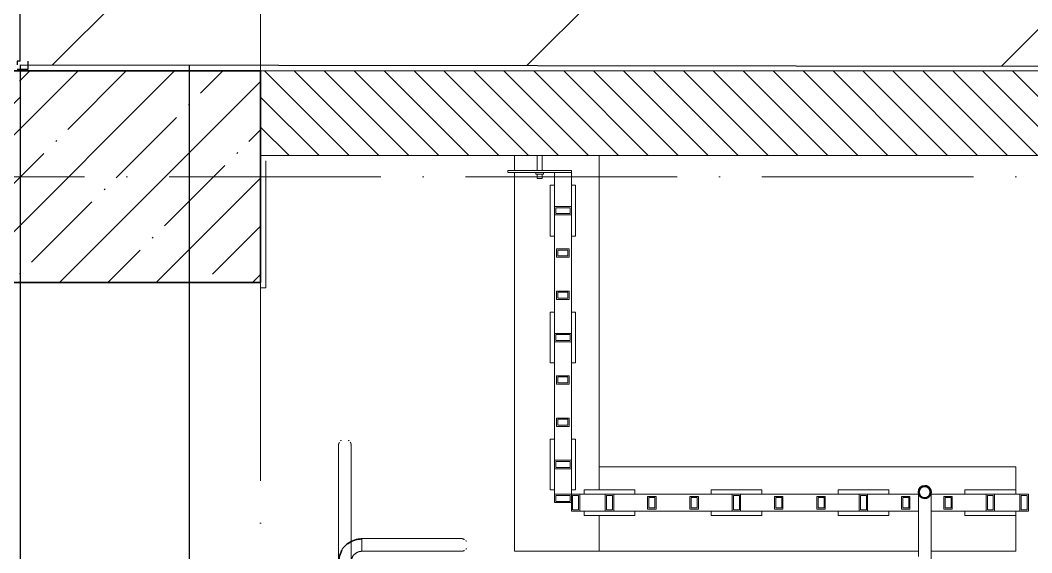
# Model space of a CAD drawing. Header units: millimetres. Extents: x -17017 to 628417, y -109036 to 199237.
# Drawn here: x 6162 to 8552, y -91104 to -89845 of the extents above; entities that cross this region are included whole.
import ezdxf

# ---------------------------------------------------------------- set-up
doc = ezdxf.new("R2010")
doc.units = ezdxf.units.MM
doc.linetypes.add('50_200_ШТРИХ_1Т_ш5_п1_п1_', pattern=[700, 500, -100, 0, -100])
for name, color, linetype, lineweight in [('0-1', 7, 'Continuous', 5), ('0-2', 7, 'Continuous', 9), ('Несущие колонны', 7, 'Continuous', 9), ('Несущие колонны-1', 7, 'Continuous', 35), ('Ограждение', 7, 'Continuous', 9), ('Ограждение-3', 7, 'Continuous', 35), ('Оси-2', 7, '50_200_ШТРИХ_1Т_ш5_п1_п1_', 9), ('Стены', 7, 'Continuous', 9), ('Стены-1', 7, 'Continuous', 13), ('стяжа', 7, 'Continuous', 30), ('Штриховка разреза-1', 7, 'Continuous', 9)]:
    doc.layers.add(name, color=color, linetype=linetype, lineweight=lineweight)
doc.layers.add('Ограждение-2', color=9, linetype='Continuous', lineweight=9, true_color=0x808080)
doc.layers.get('0-2').off()

# ---------------------------------------------------------------- blocks, each defined once
blk = doc.blocks.new('ось2эт')
at = {"layer": 'Оси-2'}
for p, q in [((6729.9, -108435.9), (6729.9, -54635.1)), ((-12388.8, -90215.3), (18329.9, -90215.3))]:
    blk.add_line(p, q, dxfattribs=at)
blk = doc.blocks.new('BSC_Колонна _Прямоугольная - 500х700-V145-АИ2_02_План отделки стен 2-го этажа _Часть 2_')
at = {"layer": 'Несущие колонны'}
h = blk.add_hatch(dxfattribs=at)
h.set_pattern_fill('FP_145', color=256, style=0, pattern_type=2)
h.set_pattern_definition([(315, (-16000, 16450), (114.0493, 114.0493), []), (315, (-16000, 16335.95), (114.0493, 114.0493), [201.612, -40.322, 3.353, -36.97])])
h.paths.add_polyline_path([(-250, 350), (-250, -350), (250, -350), (250, 350), (201.6, 350)], flags=0)
at = {"layer": 'Несущие колонны-1'}
for p, q in [((250, 350), (-250, 350)), ((-250, 350), (-250, -350)), ((250, -350), (250, 350)), ((-250, -350), (250, -350))]:
    blk.add_line(p, q, dxfattribs=at)
blk = doc.blocks.new('О_Элемент ограждения_Тетива_Труба_ГОСТ 8645-68 - О_Тетива_Труба_ГОСТ 8645-68-34861003-АИ2_02_План отделки стен 2-го этажа _Часть 2_')
at = {"layer": 'Ограждение'}
for p, q in [((0, 20), (280, 20)), ((280, -20), (0, -20))]:
    blk.add_line(p, q, dxfattribs=at)
blk = doc.blocks.new('О_Балясина_Труба_ГОСТ 86453 - О_Балясина_Труба_ГОСТ 8645-68-34861004-АИ2_02_План отделки стен 2-го этажа _Часть 2_')
at = {"layer": 'Ограждение'}
for p, q in [((40, 10), (0, 10)), ((0, 10), (0, -10)), ((3, 7), (37, 7)), ((3, -7), (3, 7)), ((37, 7), (37, -7)), ((40, -10), (40, 10)), ((0, -10), (40, -10)), ((37, -7), (3, -7))]:
    blk.add_line(p, q, dxfattribs=at)
blk = doc.blocks.new('О_Балясина_Труба_ГОСТ 86453 - О_Балясина_Труба_ГОСТ 8645-68-34861002-АИ2_02_План отделки стен 2-го этажа _Часть 2_')
at = {"layer": 'Ограждение'}
for p, q in [((15, 10), (-15, 10)), ((-15, 10), (-15, -10)), ((-12, 7), (12, 7)), ((-12, -7), (-12, 7)), ((12, 7), (12, -7)), ((15, -10), (15, 10)), ((-15, -10), (15, -10)), ((12, -7), (-12, -7))]:
    blk.add_line(p, q, dxfattribs=at)
blk = doc.blocks.new('О_Полоса_Трапеция прямоугольная_Прокат_ГОСТ 1032 - Крепежная пластина-V265-АИ2_02_План отделки стен 2-го этажа _Часть 2_')
at = {"layer": 'Ограждение'}
for p, q in [((0, 30), (0, 20)), ((0, 30), (120, 30)), ((120, 20), (120, 30)), ((0, -20), (0, -30)), ((120, -30), (120, -20)), ((0, -30), (120, -30))]:
    blk.add_line(p, q, dxfattribs=at)
blk = doc.blocks.new('О_Элемент ограждения_Тетива_Труба_ГОСТ 8645-68 - О_Тетива_Труба_ГОСТ 8645-68-34892513-АИ2_02_План отделки стен 2-го этажа _Часть 2_')
at = {"layer": 'Ограждение'}
for p, q in [((0, 20), (80, 20)), ((80, -20), (0, -20))]:
    blk.add_line(p, q, dxfattribs=at)
blk = doc.blocks.new('О_Полоса_Трапеция прямоугольная_Прокат_ГОСТ 1032 - Крепежная пластина-34869228-АИ2_02_План отделки стен 2-го этажа _Часть 2_')
at = {"layer": 'Ограждение'}
for p, q in [((0, 2.5), (0, -2.5)), ((150, 2.5), (0, 2.5)), ((150, -2.5), (150, 2.5)), ((150, -2.5), (0, -2.5))]:
    blk.add_line(p, q, dxfattribs=at)
blk = doc.blocks.new('О_Анкер клиновой4 - Анкер клиновой МКТ В 12-10-25_105-30539848-АИ2_02_План отделки стен 2-го этажа _Часть 2_')
at = {"layer": 'Ограждение'}
for p, q in [((17453.3, 16050), (17453.3, 16015)), ((17465.3, 16015), (17465.3, 16050)), ((17450.3, 16010), (17450.3, 16006)), ((17450.3, 16006), (17451.5, 16006)), ((17468.3, 16006), (17450.3, 16006)), ((17453.3, 16006), (17453.3, 15996)), ((17465.3, 15996), (17453.3, 15996)), ((17465.3, 15996), (17465.3, 16006)), ((17467.1, 16006), (17468.3, 16006)), ((17468.3, 16006), (17468.3, 16010))]:
    blk.add_line(p, q, dxfattribs=at)
blk = doc.blocks.new('О_Элемент ограждения_Тетива_Труба_ГОСТ 8645-68 - О_Тетива_Труба_ГОСТ 8645-68-34861007-АИ2_02_План отделки стен 2-го этажа _Часть 2_')
at = {"layer": 'Ограждение'}
for p, q in [((0, 20), (60, 20)), ((60, -20), (0, -20))]:
    blk.add_line(p, q, dxfattribs=at)
blk = doc.blocks.new('О_Балясина_Труба_ГОСТ 86453 - О_Балясина_Труба_ГОСТ 8645-68-34861008-АИ2_02_План отделки стен 2-го этажа _Часть 2_')
at = {"layer": 'Ограждение'}
for p, q in [((40, 10), (0, 10)), ((0, 10), (0, -10)), ((3, 7), (37, 7)), ((3, -7), (3, 7)), ((37, 7), (37, -7)), ((40, -10), (40, 10)), ((0, -10), (40, -10)), ((37, -7), (3, -7))]:
    blk.add_line(p, q, dxfattribs=at)
blk = doc.blocks.new('О_Элемент ограждения_Тетива_Труба_ГОСТ 8645-68 - О_Тетива_Труба_ГОСТ 8645-68-V266-АИ2_02_План отделки стен 2-го этажа _Часть 2_')
at = {"layer": 'Ограждение'}
for p, q in [((0, 20), (121.6, 20)), ((147.7, 20), (280, 20)), ((120, -20), (0, -20)), ((280, -20), (149.6, -20))]:
    blk.add_line(p, q, dxfattribs=at)
blk = doc.blocks.new('О_Элемент ограждения_Тетива_Труба_ГОСТ 8645-68 - О_Тетива_Труба_ГОСТ 8645-68-34882724-АИ2_02_План отделки стен 2-го этажа _Часть 2_')
at = {"layer": 'Ограждение'}
for p, q in [((0, 20), (60, 20)), ((60, -20), (0, -20))]:
    blk.add_line(p, q, dxfattribs=at)
blk = doc.blocks.new('О_Элемент поручня_Площадочный_Двухуровневый_ГОСТ 87322 - О_Элемент поручня_Площадочный_Двухуровневый_ГОСТ 8732-78-35166530-АИ2_02_План отделки стен 2-го этажа _Часть 2_')
at = {"layer": 'Ограждение'}
for p, q in [((280, 40), (0, 40)), ((0, 25), (0, 40)), ((0, 10), (0, 25)), ((0, 10), (280, 10))]:
    blk.add_line(p, q, dxfattribs=at)
at = {"layer": 'Ограждение', "flags": 128}
for points in [[(280, 40), (282.2, 40), (284.4, 40), (286.6, 40), (288.8, 40), (290.9, 40), (293.1, 40), (295.2, 40), (297.3, 40), (299.4, 40), (301.4, 40), (303.4, 40), (305.4, 40), (307.3, 40), (309.2, 40), (311.1, 40), (312.8, 40), (314.6, 40), (316.3, 40), (317.9, 40), (319.5, 40), (321, 40), (322.4, 40), (323.8, 40), (325.1, 40), (326.3, 40), (327.4, 40), (328.5, 40), (329.5, 40), (330.4, 40), (331.3, 40), (332, 40), (332.7, 40), (333.3, 40), (333.8, 40), (334.2, 40), (334.5, 40), (334.8, 40), (334.9, 40), (335, 40), (335, 40)], [(335, 40), (335, 40), (334.8, 40), (334.6, 40), (334.3, 40), (333.9, 40), (333.4, 40), (332.9, 40), (332.2, 40), (331.5, 40), (330.7, 40), (329.8, 40), (328.8, 40), (327.7, 40), (326.6, 40), (325.4, 40), (324.1, 40), (322.8, 40), (321.3, 40), (319.9, 40), (318.3, 40), (316.7, 40), (315, 40), (313.3, 40), (311.5, 40), (309.7, 40), (307.8, 40), (305.9, 40), (304, 40), (302, 40), (299.9, 40), (297.9, 40), (295.8, 40), (293.6, 40), (291.5, 40), (289.3, 40), (287.2, 40), (285, 40), (282.8, 40), (280.6, 40), (280, 40)], [(335, 40), (335.6, 40), (336.2, 40), (336.8, 39.9), (337.4, 39.8), (338, 39.7), (338.6, 39.6), (339.1, 39.4), (339.7, 39.2), (340.3, 39), (340.8, 38.8), (341.4, 38.6), (341.9, 38.3), (342.5, 38)], [(345.8, 35.5), (346.2, 35), (346.6, 34.6), (346.9, 34.1), (347.3, 33.6)], [(280, 10), (282.2, 10), (284.4, 10), (286.6, 10), (288.8, 10), (290.9, 10), (293.1, 10), (295.2, 10), (297.3, 10), (299.4, 10), (301.4, 10), (303.4, 10), (305.4, 10), (307.3, 10), (309.2, 10), (311.1, 10), (312.8, 10), (314.6, 10), (316.3, 10), (317.9, 10), (319.5, 10), (321, 10), (322.4, 10), (323.8, 10), (325.1, 10), (326.3, 10), (327.4, 10), (328.5, 10), (329.5, 10), (330.4, 10), (331.3, 10), (332, 10), (332.7, 10), (333.3, 10), (333.8, 10), (334.2, 10), (334.5, 10), (334.8, 10), (334.9, 10), (335, 10), (335, 10)], [(335, 10), (335, 10), (334.8, 10), (334.6, 10), (334.3, 10), (333.9, 10), (333.4, 10), (332.9, 10), (332.2, 10), (331.5, 10), (330.7, 10), (329.8, 10), (328.8, 10), (327.7, 10), (326.6, 10), (325.4, 10), (324.1, 10), (322.8, 10), (321.3, 10), (319.9, 10), (318.3, 10), (316.7, 10), (315, 10), (313.3, 10), (311.5, 10), (309.7, 10), (307.8, 10), (305.9, 10), (304, 10), (302, 10), (299.9, 10), (297.9, 10), (295.8, 10), (293.6, 10), (291.5, 10), (289.3, 10), (287.2, 10), (285, 10), (282.8, 10), (280.6, 10)], [(342.6, 12.1), (342.1, 11.8), (341.5, 11.5), (341, 11.2), (340.4, 11), (339.9, 10.8), (339.3, 10.6), (338.7, 10.5), (338.1, 10.3), (337.5, 10.2), (337, 10.1), (336.4, 10.1), (335.8, 10), (335.2, 10), (335, 10)], [(347.4, 16.5), (347, 16), (346.7, 15.6), (346.3, 15.1), (345.9, 14.7)]]:
    blk.add_lwpolyline(points, dxfattribs=at)
blk = doc.blocks.new('О_Элемент поручня_Площадочный_Двухуровневый_ГОСТ 87322 - О_Элемент поручня_Площадочный_Двухуровневый_ГОСТ 8732-78-35172055-АИ2_02_План отделки стен 2-го этажа _Часть 2_')
at = {"layer": 'Ограждение-2'}
h = blk.add_hatch(color=256, dxfattribs=at)
h.paths.add_polyline_path([(210, -25), (214.4, -35.6), (225, -40), (235.6, -35.6), (240, -25), (235.6, -14.4), (225, -10), (214.4, -14.4)], flags=0)
h.paths.add_polyline_path([(211.5, -25), (215.5, -15.5), (225, -11.5), (234.5, -15.5), (238.5, -25), (234.5, -34.5), (225, -38.5), (215.5, -34.5)], flags=0)
at = {"layer": 'Ограждение'}
for p, q in [((170, -10), (73, -10)), ((48.9, -40), (170, -40))]:
    blk.add_line(p, q, dxfattribs=at)
at = {"layer": 'Ограждение', "flags": 128}
for points in [[(170, -10), (172.2, -10), (174.4, -10), (176.6, -10), (178.8, -10), (180.9, -10), (183.1, -10), (185.2, -10), (187.3, -10), (189.4, -10), (191.4, -10), (193.4, -10), (195.4, -10), (197.3, -10), (199.2, -10), (201.1, -10), (202.8, -10), (204.6, -10), (206.3, -10), (207.9, -10), (209.5, -10), (211, -10), (212.4, -10), (213.8, -10), (215.1, -10), (216.3, -10), (217.4, -10), (218.5, -10), (219.5, -10), (220.4, -10), (221.3, -10), (222, -10), (222.7, -10), (223.3, -10), (223.8, -10), (224.2, -10), (224.5, -10), (224.8, -10), (224.9, -10), (225, -10)], [(224.5, -11.5), (223.9, -11.5), (223.4, -11.6), (222.8, -11.7), (222.3, -11.8), (221.8, -11.9), (221.3, -12), (220.8, -12.2), (220.2, -12.4)], [(225.6, -10), (226.2, -10), (226.8, -10.1), (227.4, -10.2), (228, -10.3), (228.6, -10.4), (229.1, -10.6), (229.7, -10.8), (230.3, -11), (230.8, -11.2), (231.4, -11.4), (231.9, -11.7), (232.5, -12), (233, -12.3), (233.5, -12.6), (234, -13), (234.4, -13.3), (234.9, -13.7), (235.3, -14.1)], [(235.8, -14.5), (236.2, -15), (236.6, -15.4), (236.9, -15.9), (237.3, -16.4), (237.6, -16.9), (237.9, -17.4), (238.2, -17.9), (238.5, -18.5), (238.8, -19), (239, -19.6), (239.2, -20.1), (239.4, -20.7), (239.5, -21.3), (239.7, -21.9), (239.8, -22.5), (239.9, -23), (239.9, -23.6), (240, -24.2), (240, -24.8)], [(225, -40), (224.8, -40), (224.6, -40), (224.3, -40), (223.9, -40), (223.4, -40), (222.9, -40), (222.2, -40), (221.5, -40), (220.7, -40), (219.8, -40), (218.8, -40), (217.7, -40), (216.6, -40), (215.4, -40), (214.1, -40), (212.8, -40), (211.3, -40), (209.9, -40), (208.3, -40), (206.7, -40), (205, -40), (203.3, -40), (201.5, -40), (199.7, -40), (197.8, -40), (195.9, -40), (194, -40), (192, -40), (189.9, -40), (187.9, -40), (185.8, -40), (183.6, -40), (181.5, -40), (179.3, -40), (177.2, -40), (175, -40), (172.8, -40), (170.6, -40), (170, -40)], [(220.1, -37.6), (220.6, -37.8), (221.1, -37.9), (221.6, -38.1), (222.2, -38.2), (222.7, -38.3), (223.2, -38.4), (223.8, -38.4), (224.3, -38.5), (224.9, -38.5)], [(235.5, -35.8), (235, -36.2), (234.6, -36.6), (234.1, -36.9), (233.6, -37.3), (233.1, -37.6), (232.6, -37.9), (232.1, -38.2), (231.5, -38.5), (231, -38.8), (230.4, -39), (229.9, -39.2), (229.3, -39.4), (228.7, -39.5), (228.1, -39.7), (227.5, -39.8), (227, -39.9), (226.4, -39.9), (225.8, -40), (225.2, -40)], [(240, -25.6), (240, -26.2), (239.9, -26.8), (239.8, -27.4), (239.7, -28), (239.6, -28.6), (239.4, -29.1), (239.2, -29.7), (239, -30.3), (238.8, -30.8), (238.6, -31.4), (238.3, -31.9), (238, -32.5), (237.7, -33), (237.4, -33.5), (237, -34), (236.7, -34.4), (236.3, -34.9), (235.9, -35.3)]]:
    blk.add_lwpolyline(points, dxfattribs=at)
at = {"layer": 'Ограждение-3'}
for radius, start, end in [(15, 0, 180), (13.5, 360, 180), (15, 180, 0), (13.5, 180, 360)]:
    blk.add_arc((225, -25), radius, start, end, dxfattribs=at)
blk = doc.blocks.new('О_Элемент поручня_Площадочный_Двухуровневый_ГОСТ 87322 - О_Элемент поручня_Площадочный_Двухуровневый_ГОСТ 8732-78-35165462-АИ2_02_План отделки стен 2-го этажа _Часть 2_')
at = {"layer": 'Ограждение'}
for p, q in [((180, -10), (0, -10)), ((0, -25), (0, -10)), ((0, -40), (0, -25)), ((0, -40), (180, -40))]:
    blk.add_line(p, q, dxfattribs=at)
at = {"layer": 'Ограждение', "flags": 128}
for points in [[(180, -10), (182.2, -10), (184.4, -10), (186.6, -10), (188.8, -10), (190.9, -10), (193.1, -10), (195.2, -10), (197.3, -10), (199.4, -10), (201.4, -10), (203.4, -10), (205.4, -10), (207.3, -10), (209.2, -10), (211.1, -10), (212.8, -10), (214.6, -10), (216.3, -10), (217.9, -10), (219.5, -10), (221, -10), (222.4, -10), (223.8, -10), (225.1, -10), (226.3, -10), (227.4, -10), (228.5, -10), (229.5, -10), (230.4, -10), (231.3, -10), (232, -10), (232.7, -10), (233.3, -10), (233.8, -10), (234.2, -10), (234.5, -10), (234.8, -10), (234.9, -10), (235, -10), (235, -10)], [(235, -10), (235, -10), (234.8, -10), (234.6, -10), (234.3, -10), (233.9, -10), (233.4, -10), (232.9, -10), (232.2, -10), (231.5, -10), (230.7, -10), (229.8, -10), (228.8, -10), (227.7, -10), (226.6, -10), (225.4, -10), (224.1, -10), (222.8, -10), (221.3, -10), (219.9, -10), (218.3, -10), (216.7, -10), (215, -10), (213.3, -10), (211.5, -10), (209.7, -10), (207.8, -10), (205.9, -10), (204, -10), (202, -10), (199.9, -10), (197.9, -10), (195.8, -10), (193.6, -10), (191.5, -10), (189.3, -10), (187.2, -10), (185, -10), (182.8, -10), (180.6, -10), (180, -10)], [(235, -10), (235.6, -10), (236.2, -10), (236.8, -10.1), (237.4, -10.2), (238, -10.3), (238.6, -10.4), (239.1, -10.6), (239.7, -10.8), (240.3, -11), (240.8, -11.2), (241.4, -11.4), (241.9, -11.7), (242.5, -12)], [(245.8, -14.5), (246.2, -15), (246.6, -15.4), (246.9, -15.9), (247.3, -16.4)], [(180, -40), (182.2, -40), (184.4, -40), (186.6, -40), (188.8, -40), (190.9, -40), (193.1, -40), (195.2, -40), (197.3, -40), (199.4, -40), (201.4, -40), (203.4, -40), (205.4, -40), (207.3, -40), (209.2, -40), (211.1, -40), (212.8, -40), (214.6, -40), (216.3, -40), (217.9, -40), (219.5, -40), (221, -40), (222.4, -40), (223.8, -40), (225.1, -40), (226.3, -40), (227.4, -40), (228.5, -40), (229.5, -40), (230.4, -40), (231.3, -40), (232, -40), (232.7, -40), (233.3, -40), (233.8, -40), (234.2, -40), (234.5, -40), (234.8, -40), (234.9, -40), (235, -40), (235, -40)], [(219.9, -40), (218.3, -40), (216.7, -40), (215, -40), (213.3, -40), (211.5, -40), (209.7, -40), (207.8, -40), (205.9, -40), (204, -40), (202, -40), (199.9, -40), (197.9, -40), (195.8, -40), (193.6, -40), (191.5, -40), (189.3, -40), (187.2, -40), (185, -40), (182.8, -40), (180.6, -40)], [(235, -40), (235, -40), (234.8, -40), (234.6, -40), (234.3, -40), (233.9, -40), (233.4, -40), (232.9, -40), (232.2, -40), (231.5, -40), (230.7, -40), (229.8, -40), (228.8, -40), (227.7, -40), (226.6, -40), (225.4, -40), (224.1, -40), (222.8, -40), (221.3, -40)], [(242.6, -37.9), (242.1, -38.2), (241.5, -38.5), (241, -38.8), (240.4, -39), (239.9, -39.2), (239.3, -39.4), (238.7, -39.5), (238.1, -39.7), (237.5, -39.8), (237, -39.9), (236.4, -39.9), (235.8, -40), (235.2, -40), (235, -40)], [(247.4, -33.5), (247, -34), (246.7, -34.4), (246.3, -34.9), (245.9, -35.3)]]:
    blk.add_lwpolyline(points, dxfattribs=at)
blk = doc.blocks.new('О_Элемент поручня_Загиб_Труба_ГОСТ 87322 - О_Элемент поручня_Загиб_Труба_ГОСТ 8732-78-33768792-АИ2_02_План отделки стен 2-го этажа _Часть 2_')
at = {"layer": 'Ограждение'}
for p, q in [((17039.1, 15145), (17039.1, 15115)), ((16985.6, 15090), (16984.1, 15090)), ((16987.4, 15090), (16986.1, 15090)), ((16995.2, 15090), (16992.6, 15090)), ((16999.1, 15090), (16995.8, 15090)), ((17003, 15090), (16999.1, 15090)), ((17006.6, 15090), (17003, 15090)), ((17009.7, 15090), (17006.6, 15090)), ((17012.1, 15090), (17009.7, 15090)), ((17014.1, 15090), (17012.1, 15090))]:
    blk.add_line(p, q, dxfattribs=at)
at = {"layer": 'Ограждение', "flags": 128}
for points in [[(17039.1, 15145), (17036.9, 15145), (17034.7, 15144.8), (17032.5, 15144.6), (17030.4, 15144.3), (17028.2, 15143.9), (17026.1, 15143.4), (17023.9, 15142.9), (17021.8, 15142.2), (17019.8, 15141.5), (17017.7, 15140.7), (17015.7, 15139.8), (17013.7, 15138.8), (17011.8, 15137.7), (17009.9, 15136.6), (17008.1, 15135.4), (17006.3, 15134.1), (17004.5, 15132.8), (17002.9, 15131.3), (17001.2, 15129.9), (16999.7, 15128.3), (16998.2, 15126.7), (16996.7, 15125), (16995.4, 15123.3), (16994.1, 15121.5), (16992.8, 15119.7), (16991.7, 15117.8), (16990.6, 15115.9), (16989.6, 15114), (16988.7, 15112), (16987.9, 15109.9), (16987.1, 15107.9), (16986.4, 15105.8), (16985.8, 15103.6), (16985.3, 15101.5), (16984.9, 15099.3), (16984.6, 15097.2), (16984.4, 15095), (16984.2, 15092.8), (16984.1, 15090.6), (16984.1, 15090)], [(17039.1, 15143.5), (17037, 15143.5), (17034.9, 15143.3), (17032.7, 15143.1), (17030.6, 15142.8), (17028.5, 15142.4), (17026.4, 15142), (17024.3, 15141.4), (17022.3, 15140.8), (17020.3, 15140.1), (17018.3, 15139.3), (17016.3, 15138.4), (17014.4, 15137.5), (17012.5, 15136.4), (17010.7, 15135.3), (17008.9, 15134.2), (17007.2, 15132.9), (17005.5, 15131.6)], [(16993, 15117.1), (16991.9, 15115.2), (16991, 15113.3), (16990.1, 15111.4), (16989.3, 15109.4), (16988.5, 15107.4), (16987.9, 15105.3), (16987.3, 15103.3), (16986.8, 15101.2), (16986.4, 15099.1), (16986.1, 15097), (16985.8, 15094.9), (16985.7, 15092.7), (16985.6, 15090.6), (16985.6, 15090)], [(17014.1, 15090), (17014.1, 15091), (17014.2, 15092), (17014.3, 15093), (17014.4, 15094), (17014.6, 15095), (17014.8, 15095.9), (17015.1, 15096.9), (17015.4, 15097.9), (17015.7, 15098.8), (17016.1, 15099.7), (17016.5, 15100.6), (17017, 15101.5), (17017.4, 15102.4), (17017.9, 15103.3), (17018.5, 15104.1), (17019.1, 15104.9), (17019.7, 15105.7), (17020.3, 15106.5), (17021, 15107.2), (17021.7, 15107.9), (17022.4, 15108.6), (17023.2, 15109.3), (17024, 15109.9), (17024.8, 15110.5), (17025.6, 15111), (17026.5, 15111.6), (17027.3, 15112), (17028.2, 15112.5), (17029.1, 15112.9), (17030.1, 15113.3), (17031, 15113.6), (17032, 15114), (17032.9, 15114.2), (17033.9, 15114.4), (17034.9, 15114.6), (17035.9, 15114.8), (17036.9, 15114.9), (17037.9, 15115), (17038.9, 15115), (17039.1, 15115)]]:
    blk.add_lwpolyline(points, dxfattribs=at)
blk = doc.blocks.new('0125-Р-ОО-Ш2-АР-о_23_10_2024_rvt-1-АИ2_02_План отделки стен 2-го этажа _Часть 2_')
at = {"layer": 'Штриховка разреза-1'}
h = blk.add_hatch(dxfattribs=at)
h.set_pattern_fill('FP_2', color=256, style=0, pattern_type=2)
h.set_pattern_definition([(135, (0, 0), (-35.35534, -35.35534), [])])
h.paths.add_polyline_path([(22000, 16050), (22000, 16119), (22006, 16119), (22006, 16050), (22700, 16050), (22700, 16250), (22006, 16250), (22006, 16181), (22000, 16181), (22000, 16250), (19000, 16250), (19000, 16181), (18994, 16181), (18994, 16250), (16800, 16250), (16800, 16050), (18994, 16050), (18994, 16119), (19000, 16119), (19000, 16050), (20187, 16050)], flags=0)
at = {"layer": 'Стены'}
for p, q in [((17399.6, 16015), (17399.6, 16050)), ((17599.6, 16050), (17599.6, 15259.9)), ((17399.6, 15115), (17399.6, 16010)), ((17599.6, 15315), (18584.6, 15315)), ((18584.6, 15315), (18584.6, 15249.9)), ((18584.6, 15209.9), (18584.6, 15115)), ((17599.6, 15199.9), (17599.6, 15115)), ((17599.6, 15115), (17399.6, 15115)), ((18354.1, 15115), (17599.6, 15115)), ((18584.6, 15115), (18384.1, 15115))]:
    blk.add_line(p, q, dxfattribs=at)
at = {"layer": 'Стены-1'}
for p, q in [((18925, 16250), (16800, 16250)), ((16800, 16050), (18925, 16050))]:
    blk.add_line(p, q, dxfattribs=at)
at = {"layer": '0-2'}
for name, p, rotation in [('BSC_Колонна _Прямоугольная - 500х700-V145-АИ2_02_План отделки стен 2-го этажа _Часть 2_', (16450, 16000), 89.9999999999999), ('О_Элемент ограждения_Тетива_Труба_ГОСТ 8645-68 - О_Тетива_Труба_ГОСТ 8645-68-34892513-АИ2_02_План отделки стен 2-го этажа _Часть 2_', (17514.3, 15930), 89.99999999999967), ('О_Балясина_Труба_ГОСТ 86453 - О_Балясина_Труба_ГОСТ 8645-68-34861004-АИ2_02_План отделки стен 2-го этажа _Часть 2_', (17534.3, 15920), 180), ('О_Элемент ограждения_Тетива_Труба_ГОСТ 8645-68 - О_Тетива_Труба_ГОСТ 8645-68-34861003-АИ2_02_План отделки стен 2-го этажа _Часть 2_', (17514.3, 15630), 89.99999999999928), ('О_Балясина_Труба_ГОСТ 86453 - О_Балясина_Труба_ГОСТ 8645-68-34861002-АИ2_02_План отделки стен 2-го этажа _Часть 2_', (17514.3, 15820), 180), ('О_Балясина_Труба_ГОСТ 86453 - О_Балясина_Труба_ГОСТ 8645-68-34861002-АИ2_02_План отделки стен 2-го этажа _Часть 2_', (17514.3, 15720), 180), ('О_Балясина_Труба_ГОСТ 86453 - О_Балясина_Труба_ГОСТ 8645-68-34861004-АИ2_02_План отделки стен 2-го этажа _Часть 2_', (17534.3, 15620), 180), ('О_Элемент ограждения_Тетива_Труба_ГОСТ 8645-68 - О_Тетива_Труба_ГОСТ 8645-68-34861003-АИ2_02_План отделки стен 2-го этажа _Часть 2_', (17514.3, 15330), 89.99999999999928), ('О_Балясина_Труба_ГОСТ 86453 - О_Балясина_Труба_ГОСТ 8645-68-34861002-АИ2_02_План отделки стен 2-го этажа _Часть 2_', (17514.3, 15520), 180), ('О_Балясина_Труба_ГОСТ 86453 - О_Балясина_Труба_ГОСТ 8645-68-34861002-АИ2_02_План отделки стен 2-го этажа _Часть 2_', (17514.3, 15420), 180), ('О_Элемент поручня_Площадочный_Двухуровневый_ГОСТ 87322 - О_Элемент поручня_Площадочный_Двухуровневый_ГОСТ 8732-78-35166530-АИ2_02_План отделки стен 2-го этажа _Часть 2_', (17024.1, 15030), 89.99999999999955), ('О_Балясина_Труба_ГОСТ 86453 - О_Балясина_Труба_ГОСТ 8645-68-34861004-АИ2_02_План отделки стен 2-го этажа _Часть 2_', (17534.3, 15320), 180), ('О_Элемент ограждения_Тетива_Труба_ГОСТ 8645-68 - О_Тетива_Труба_ГОСТ 8645-68-34861007-АИ2_02_План отделки стен 2-го этажа _Часть 2_', (17514.3, 15250), 89.99999999999928), ('О_Балясина_Труба_ГОСТ 86453 - О_Балясина_Труба_ГОСТ 8645-68-34861008-АИ2_02_План отделки стен 2-го этажа _Часть 2_', (17544.3, 15249.9), 269.9999999999994), ('О_Балясина_Труба_ГОСТ 86453 - О_Балясина_Труба_ГОСТ 8645-68-34861004-АИ2_02_План отделки стен 2-го этажа _Часть 2_', (17624.3, 15209.9), 89.99999999999915), ('О_Балясина_Труба_ГОСТ 86453 - О_Балясина_Труба_ГОСТ 8645-68-34861004-АИ2_02_План отделки стен 2-го этажа _Часть 2_', (17924.3, 15209.9), 89.99999999999915), ('О_Балясина_Труба_ГОСТ 86453 - О_Балясина_Труба_ГОСТ 8645-68-34861004-АИ2_02_План отделки стен 2-го этажа _Часть 2_', (18224.3, 15209.9), 89.99999999999915), ('О_Элемент поручня_Площадочный_Двухуровневый_ГОСТ 87322 - О_Элемент поручня_Площадочный_Двухуровневый_ГОСТ 8732-78-35172055-АИ2_02_План отделки стен 2-го этажа _Часть 2_', (18344.1, 15030), 90.00000000000007), ('О_Балясина_Труба_ГОСТ 86453 - О_Балясина_Труба_ГОСТ 8645-68-34861004-АИ2_02_План отделки стен 2-го этажа _Часть 2_', (18524.3, 15209.9), 89.99999999999915), ('О_Элемент ограждения_Тетива_Труба_ГОСТ 8645-68 - О_Тетива_Труба_ГОСТ 8645-68-34882724-АИ2_02_План отделки стен 2-го этажа _Часть 2_', (18594.3, 15229.9), 180), ('О_Балясина_Труба_ГОСТ 86453 - О_Балясина_Труба_ГОСТ 8645-68-34861008-АИ2_02_План отделки стен 2-го этажа _Часть 2_', (18604.3, 15249.9), 269.9999999999994), ('О_Балясина_Труба_ГОСТ 86453 - О_Балясина_Труба_ГОСТ 8645-68-34861002-АИ2_02_План отделки стен 2-го этажа _Часть 2_', (17724.3, 15229.9), 89.99999999999953), ('О_Балясина_Труба_ГОСТ 86453 - О_Балясина_Труба_ГОСТ 8645-68-34861002-АИ2_02_План отделки стен 2-го этажа _Часть 2_', (17824.3, 15229.9), 89.99999999999953), ('О_Балясина_Труба_ГОСТ 86453 - О_Балясина_Труба_ГОСТ 8645-68-34861002-АИ2_02_План отделки стен 2-го этажа _Часть 2_', (18024.3, 15229.9), 89.99999999999953), ('О_Балясина_Труба_ГОСТ 86453 - О_Балясина_Труба_ГОСТ 8645-68-34861002-АИ2_02_План отделки стен 2-го этажа _Часть 2_', (18124.3, 15229.9), 89.99999999999953), ('О_Балясина_Труба_ГОСТ 86453 - О_Балясина_Труба_ГОСТ 8645-68-34861002-АИ2_02_План отделки стен 2-го этажа _Часть 2_', (18324.3, 15229.9), 89.99999999999953), ('О_Балясина_Труба_ГОСТ 86453 - О_Балясина_Труба_ГОСТ 8645-68-34861002-АИ2_02_План отделки стен 2-го этажа _Часть 2_', (18424.3, 15229.9), 89.99999999999953)]:
    blk.add_blockref(name, p, dxfattribs=dict(at, rotation=rotation))
for name, p in [('О_Анкер клиновой4 - Анкер клиновой МКТ В 12-10-25_105-30539848-АИ2_02_План отделки стен 2-го этажа _Часть 2_', (0, 0)), ('О_Балясина_Труба_ГОСТ 86453 - О_Балясина_Труба_ГОСТ 8645-68-34861008-АИ2_02_План отделки стен 2-го этажа _Часть 2_', (17494.3, 15240)), ('О_Элемент ограждения_Тетива_Труба_ГОСТ 8645-68 - О_Тетива_Труба_ГОСТ 8645-68-34861007-АИ2_02_План отделки стен 2-го этажа _Часть 2_', (17554.3, 15229.9)), ('О_Элемент ограждения_Тетива_Труба_ГОСТ 8645-68 - О_Тетива_Труба_ГОСТ 8645-68-34861003-АИ2_02_План отделки стен 2-го этажа _Часть 2_', (17634.3, 15229.9)), ('О_Элемент ограждения_Тетива_Труба_ГОСТ 8645-68 - О_Тетива_Труба_ГОСТ 8645-68-34861003-АИ2_02_План отделки стен 2-го этажа _Часть 2_', (17934.3, 15229.9)), ('О_Элемент ограждения_Тетива_Труба_ГОСТ 8645-68 - О_Тетива_Труба_ГОСТ 8645-68-V266-АИ2_02_План отделки стен 2-го этажа _Часть 2_', (18234.3, 15229.9)), ('О_Элемент поручня_Загиб_Труба_ГОСТ 87322 - О_Элемент поручня_Загиб_Труба_ГОСТ 8732-78-33768792-АИ2_02_План отделки стен 2-го этажа _Часть 2_', (0, 0)), ('О_Элемент поручня_Площадочный_Двухуровневый_ГОСТ 87322 - О_Элемент поручня_Площадочный_Двухуровневый_ГОСТ 8732-78-35165462-АИ2_02_План отделки стен 2-го этажа _Часть 2_', (17039.1, 15155))]:
    blk.add_blockref(name, p, dxfattribs=at)
at = {"layer": '0-2', "extrusion": (0, 0, -1)}
for name, p in [('О_Полоса_Трапеция прямоугольная_Прокат_ГОСТ 1032 - Крепежная пластина-34869228-АИ2_02_План отделки стен 2-го этажа _Часть 2_', (-17534.3, 16012.5)), ('О_Полоса_Трапеция прямоугольная_Прокат_ГОСТ 1032 - Крепежная пластина-V265-АИ2_02_План отделки стен 2-го этажа _Часть 2_', (-17684.3, 15229.9)), ('О_Полоса_Трапеция прямоугольная_Прокат_ГОСТ 1032 - Крепежная пластина-V265-АИ2_02_План отделки стен 2-го этажа _Часть 2_', (-17984.3, 15229.9)), ('О_Полоса_Трапеция прямоугольная_Прокат_ГОСТ 1032 - Крепежная пластина-V265-АИ2_02_План отделки стен 2-го этажа _Часть 2_', (-18284.3, 15229.9)), ('О_Полоса_Трапеция прямоугольная_Прокат_ГОСТ 1032 - Крепежная пластина-V265-АИ2_02_План отделки стен 2-го этажа _Часть 2_', (-18584.3, 15229.9))]:
    blk.add_blockref(name, p, dxfattribs=at)
at = {"layer": '0-2', "extrusion": (0, 0, -1), "rotation": 270.0000000000005}
for p in [(-17514.3, 15980), (-17514.3, 15680), (-17514.3, 15380)]:
    blk.add_blockref('О_Полоса_Трапеция прямоугольная_Прокат_ГОСТ 1032 - Крепежная пластина-V265-АИ2_02_План отделки стен 2-го этажа _Часть 2_', p, dxfattribs=at)
blk = doc.blocks.new('2ч2эт')
at = {"lineweight": 30}
blk.add_lwpolyline([(6162, -89942.3), (6162, -89400.5), (12812, -89400.5), (13742, -89400.5), (13742, -89960.5), (15762, -89960.5), (15322, -89960.5), (15322, -90460.5), (15762, -90460.5), (15762, -94230.5), (15322, -94230.5), (15322, -94443.1), (15322, -94230.5), (15322, -94443.1), (15112, -94443.1), (15112, -94955.3), (13012, -94955.3), (13012, -94460.5), (12812, -94460.5), (12812, -89960.5)], dxfattribs=at)
at = {"layer": 'Стены-1'}
for p, q in [((6741.9, -90477.3), (6741.9, -90177.3)), ((6729.9, -90477.3), (6741.9, -90477.3))]:
    blk.add_line(p, q, dxfattribs=at)
at = {"layer": 'стяжа'}
blk.add_line((6162, -89950.4), (12812, -89960.5), dxfattribs=at)
for points in [[(-2138, -91955.4), (-2138, -94925.3), (6562, -94925.3), (6562, -89951.1)], [(6154.9, -89960.6), (6180.5, -89960.6), (6180.5, -89942.3)], [(6162, -89942.3), (6154.9, -89942.3), (6154.9, -89950.4)], [(6162, -89950.4), (6162, -90475.4)], [(6162, -89950.4), (6162, -94625.3)]]:
    blk.add_lwpolyline(points, dxfattribs=at)
at = {"layer": '0-1'}
blk.add_blockref('0125-Р-ОО-Ш2-АР-о_23_10_2024_rvt-1-АИ2_02_План отделки стен 2-го этажа _Часть 2_', (-10070.1, -106215.3), dxfattribs=at)

msp = doc.modelspace()

# ---------------------------------------------------------------- hatches: boundary and pattern name
at = {"layer": 'стяжа'}
h = msp.add_hatch(dxfattribs=at)
h.set_pattern_fill('ANSI31', color=5, scale=250)
h.set_pattern_definition([(45, (4472.5, -59163.1), (-561.266, 561.266), [])])
h.paths.add_polyline_path([(13742, -89400.5), (12812, -89400.5), (6162, -89400.5), (6162, -89950.4), (12812, -89960.5), (12812, -94460.5), (13012, -94460.5), (13012, -94955.3), (15112, -94955.3), (15112, -94443.1), (15322, -94443.1), (15322, -94230.5), (15762, -94230.5), (15762, -90460.5), (15322, -90460.5), (15322, -89960.5), (13742, -89960.5)])
h.paths.add_polyline_path([(15592, -66215.3), (15192, -66215.3), (15192, -65695.3), (15592, -65695.3), (15592, -63285.3), (15464.5, -63285.3), (15464.5, -62800.4), (15592, -62800.4), (15592, -60875.3), (15362, -60875.3), (15362, -60625.3), (12222, -60625.3), (12222, -61275.3), (9132, -61275.3), (9132, -60575.3), (8692, -60575.3), (8692, -60325.3), (9912, -60325.3), (9912, -58904.6), (9862, -58904.6), (9862, -58299.1), (9912, -58299.1), (9912, -56925.3), (6812, -56925.3), (6812, -57175.3), (6312, -57175.3), (6062, -57175.3), (6062, -56925.3), (2562, -56925.3), (2562, -57345.3), (2042, -57345.3), (2042, -56925.3), (-2138, -56925.3), (-2138, -58005.3), (-2388, -58005.3), (-2388, -57961), (-2788, -57961), (-2788, -56925.3), (-9668, -56925.3), (-9668, -57165.3), (-9778, -57165.3), (-9778, -57376.1), (-9888, -57376.1), (-9888, -60155.3), (-9638, -60155.3), (-9638, -60655.3), (-9888, -60655.3), (-9888, -62707.2), (-9738, -62707.2), (-9738, -63240.1), (-9888, -63240.1), (-9888, -65675.3), (-9598, -65675.3), (-9598, -65925.3), (-2888, -65925.3), (-2888, -63325.3), (-2388, -63325.3), (-2388, -61148.8), (-2758, -61148.8), (-2758, -59948.8), (-2388, -59948.8), (-2388, -59705.3), (-2138, -59705.3), (-2138, -72625.3), (-2388, -72625.3), (-2388, -72225.3), (-2788, -72225.3), (-2788, -70635.3), (-2388, -70635.3), (-2388, -69135.3), (-2788, -69135.3), (-2928.7, -69135.3), (-2928.7, -66175.1), (-9833, -66175.1), (-9833, -66315.1), (-9973, -66315.1), (-9973, -68675.1), (-9723, -68675.1), (-9723, -69175.1), (-9833, -69175.1), (-9833, -69315.1), (-9973, -69315.1), (-9973, -71540.3), (-9833, -71540.3), (-9833, -71675.1), (-9723, -71675.1), (-9723, -72175.1), (-9973, -72175.1), (-9973, -77655.1), (-9723, -77655.1), (-9723, -78155.1), (-9738, -78155.1), (-9738, -78390.1), (-9973, -78390.1), (-9973, -80457.8), (-9755.8, -80457.8), (-9755.8, -80675.1), (-9723, -80675.1), (-9723, -81175.1), (-9787.7, -81175.1), (-9787.7, -81360.3), (-9973, -81360.3), (-9973, -86532.6), (-9750.6, -86532.6), (-9750.6, -86755.1), (-9723, -86755.1), (-9723, -87255.1), (-9838.3, -87255.1), (-9838.3, -87389.8), (-9973, -87389.8), (-9973, -89355.1), (-9686, -89355.1), (-9686, -89495.1), (-9973, -89495.1), (-9973, -89703.9), (-9853.5, -89703.9), (-9853.5, -89945.4), (-9723, -89945.4), (-9723, -90445.4), (-9973, -90445.4), (-9973, -94375.1), (-9723, -94375.1), (-9723, -94625.1), (-7673, -94625.1), (-7673, -94145.1), (-3003, -94145.1), (-3003, -92615.1), (-2388, -92615.1), (-2388, -91955.4), (-2138, -91955.4), (-2138, -94925.3), (2042, -94925.3), (2042, -94365.3), (2562, -94365.3), (2562, -94625.3), (5572, -94625.3), (5572, -94285.3), (6162, -94285.3), (6162, -92315.3), (6162, -91180.3), (6162, -89960.6), (6154.9, -89960.6), (2562, -89950.4), (2562, -90475.4), (2042, -90475.4), (2042, -89950.4), (2042, -89945.4), (2201, -89945.4), (2201, -87175.4), (2042, -87175.4), (2042, -85985.4), (1200.5, -85985.4), (1200.5, -77695.3), (2042, -77695.3), (2178.2, -77695.3), (2178.2, -72220.3), (2042, -72220.3), (2042, -71695.3), (2042, -71690.3), (2562, -71690.3), (2562, -71882.4), (5852, -71882.4), (5852, -71690.3), (5852, -71421.7), (6562, -71421.7), (6562, -71285.3), (7012, -71285.3), (7012, -71695.3), (15592, -71695.3)])
h.paths.add_polyline_path([(7012, -69615.3), (6562, -69615.3), (6562, -69446.8), (6102, -69446.8), (6102, -63155.3), (6562, -63155.3), (6562, -58775.3), (6812, -58775.3), (6812, -60325.3), (7112, -60325.3), (7112, -60575.3), (7112, -60825.3), (7112, -62175.3), (6812, -62175.3), (6812, -63055.3), (7012, -63055.3)], flags=16)
h.paths.add_polyline_path([(2562, -66200.3), (2042, -66200.3), (2042, -65675.3), (2042, -65670.3), (2562, -65670.3)], flags=16)
h.paths.add_polyline_path([(-2138, -74325.3), (-2138, -84740.1), (-2388, -84740.1), (-2388, -84500.1), (-2798, -84500.1), (-2798, -84000.1), (-2388, -84000.1), (-2388, -82235.1), (-2968, -82235.1), (-2968, -80395.1), (-2388, -80395.1), (-2388, -78605.3), (-2918, -78605.3), (-2918, -74465.3), (-2388, -74465.3), (-2388, -74325.3)], flags=16)
h.paths.add_polyline_path([(2562, -60695.3), (2042, -60695.3), (2042, -60170.3), (2562, -60170.3)], flags=16)
h.paths.add_polyline_path([(-2138, -86440.1), (-2138, -86640.1), (-2138, -90775.4), (-2388, -90775.4), (-2388, -90475.4), (-2658, -90475.4), (-2758, -90475.4), (-2758, -89495.1), (-8616, -89495.1), (-8616, -89355.1), (-3003, -89355.1), (-3003, -87055.1), (-2703, -87055.1), (-2703, -86640.1), (-2388, -86640.1), (-2388, -86440.1)], flags=16)
h.paths.add_polyline_path([(-2138, -89950.4), (-2658, -89950.4), (-2658, -89945.4), (-2138, -89945.4)], flags=0)

# ---------------------------------------------------------------- block references
for name in ['ось2эт', '2ч2эт']:
    msp.add_blockref(name, (0, 0), dxfattribs=at)

doc.saveas('drawing.dxf')
